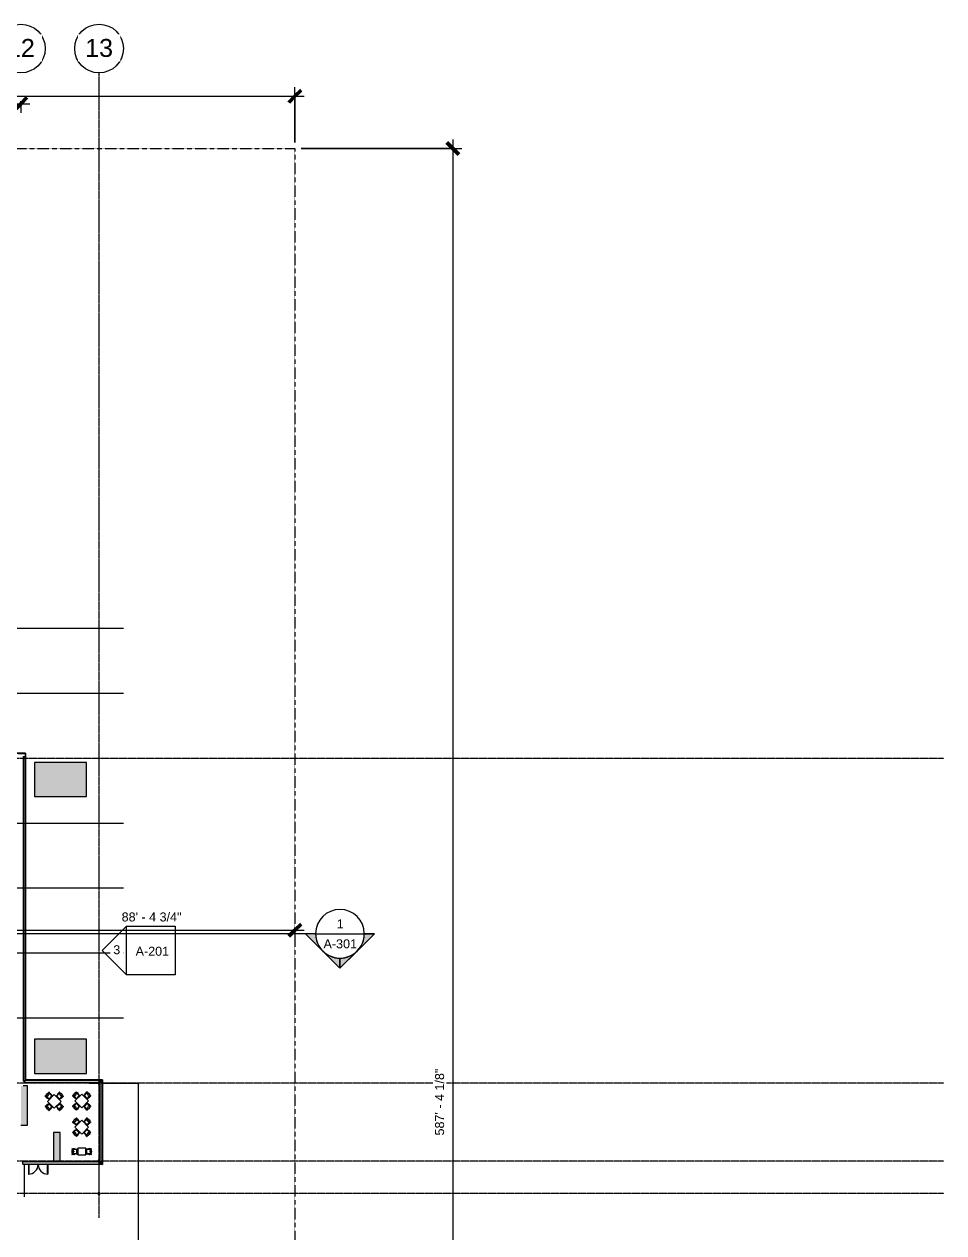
# Model space of a CAD drawing. Header units: inches. Extents: x 19480 to 29385, y -26609 to -18437.
# Drawn here: x 25988 to 29385, y -22903 to -18437 of the extents above; entities that cross this region are included whole.
import ezdxf

# ---------------------------------------------------------------- set-up
doc = ezdxf.new("R2010")
doc.units = ezdxf.units.IN
doc.header["$MEASUREMENT"] = 0
doc.linetypes.add('Center', pattern=[1.25, 0.25, -0.1875, 0.625, -0.1875])
doc.linetypes.add('Grid Line 1_2_', pattern=[0.875, 0.5, -0.125, 0.125, -0.125])
for name, color, linetype, lineweight in [('A-ANNO-DIMS', 211, 'Continuous', 9), ('A-ANNO-DIMS-360', 211, 'Continuous', 9), ('A-DOOR', 31, 'Continuous', 9), ('A-DOOR-GLAZ', 31, 'Continuous', 13), ('A-PROP-LINE', 214, 'Center', 15), ('A-SITE-SWLK', 140, 'Continuous', 9), ('A-WALL', 113, 'Continuous', 9), ('C-TOPO', 7, 'Continuous', 9), ('G-ANNO-SYMB', 111, 'Continuous', 9), ('I-FURN', 30, 'Continuous', 9), ('M-EQPM', 50, 'Continuous', 9), ('Q-CASE', 31, 'Continuous', 9), ('S-BEAM', 12, 'Continuous', 9), ('S-COLS', 52, 'Continuous', 9), ('S-GRID', 1, 'Continuous', 9), ('S-GRID-IDEN', 1, 'Continuous', 9)]:
    doc.layers.add(name, color=color, linetype=linetype, lineweight=lineweight)
doc.styles.add('Arial', font='arial.ttf', dxfattribs={"height": 66.388473})
doc.styles.add('Arial_1', font='arial.ttf', dxfattribs={"height": 33.194237})
doc.dimstyles.new('Linear_-_3_32__Arial', dxfattribs={"dimscale": 12, "dimtxt": 33.75, "dimasz": 3.75, "dimexe": 2.8125, "dimexo": 1.875, "dimgap": 1.875, "dimtad": 1, "dimdec": 3, "dimrnd": 0.125, "dimzin": 1, "dimdsep": 46, "dimlunit": 4, "dimtxsty": 'Arial_1', "dimblk1": 'OBLIQUE', "dimblk2": 'OBLIQUE', "dimsah": 1, "dimcen": 0.09, "dimdle": 2.8125, "dimazin": 0, "dimtfac": 1, "dimtdec": 4, "dimtix": 1, "dimtmove": 0, "dimatfit": 3, "dimfxl": 1, "dimtvp": 1, "dimtfill": 1, "dimfrac": 2, "dimtolj": 1, "dimtzin": 0, "dimarcsym": 2})

# ---------------------------------------------------------------- blocks, each defined once
blk = doc.blocks.new('HSS-Hollow Structural Section-Column - HSS6X6X1_4-V12-Site Plan - Phase 1')
at = {"layer": 'S-COLS', "lineweight": 13}
for p, q in [((-3, 2.534), (-3, -2.534)), ((-2.767, -2.534), (-2.767, 2.534)), ((2.534, 3), (-2.534, 3)), ((-2.534, 2.767), (2.534, 2.767)), ((2.767, 2.534), (2.767, -2.534)), ((3, -2.534), (3, 2.534)), ((2.534, -2.767), (-2.534, -2.767)), ((-2.534, -3), (2.534, -3))]:
    blk.add_line(p, q, dxfattribs=at)
for centre, radius, start, end in [((-2.534, 2.534), 0.466, 90, 180), ((-2.534, 2.534), 0.233, 90, 180), ((2.534, 2.534), 0.466, 360, 90), ((2.534, 2.534), 0.233, 0, 90), ((-2.534, -2.534), 0.466, 180, 270), ((-2.534, -2.534), 0.233, 180, 270), ((2.534, -2.534), 0.466, 270, 360), ((2.534, -2.534), 0.233, 270, 360)]:
    blk.add_arc(centre, radius, start, end, dxfattribs=at)
blk = doc.blocks.new('Mechanical Equipment 1 - Mechanical Equipment 1-405455-Site Plan - Phase 1')
at = {"layer": 'M-EQPM'}
blk.add_hatch(color=256, dxfattribs=at).paths.add_polyline_path([(26218.3, -22314.1), (26218.3, -22188.1), (26026.2, -22188.1), (26026.2, -22314.1), (26171.4, -22314.1)], flags=0)
for p, q in [((26218.3, -22188.1), (26026.2, -22188.1)), ((26026.2, -22188.1), (26026.2, -22314.1)), ((26218.3, -22314.1), (26218.3, -22188.1)), ((26026.2, -22314.1), (26218.3, -22314.1))]:
    blk.add_line(p, q, dxfattribs=at)
blk = doc.blocks.new('Mechanical Equipment 2 - Mechanical Equipment 1-405507-Site Plan - Phase 1')
at = {"layer": 'M-EQPM'}
blk.add_hatch(color=256, dxfattribs=at).paths.add_polyline_path([(26218.3, -22314.1), (26218.3, -22188.1), (26026.2, -22188.1), (26026.2, -22314.1)], flags=0)
for p, q in [((26218.3, -22188.1), (26026.2, -22188.1)), ((26026.2, -22188.1), (26026.2, -22314.1)), ((26218.3, -22314.1), (26218.3, -22188.1)), ((26026.2, -22314.1), (26218.3, -22314.1))]:
    blk.add_line(p, q, dxfattribs=at)
blk = doc.blocks.new('HSS-Hollow Structural Section-Column - HSS6X6X1_4-V13-Site Plan - Phase 1')
at = {"layer": 'S-COLS', "lineweight": 13}
for p, q in [((-3, 2.534), (-3, -2.534)), ((-2.767, -2.534), (-2.767, 2.534)), ((2.534, 3), (-2.534, 3)), ((-2.534, 2.767), (2.534, 2.767)), ((2.767, 2.534), (2.767, -2.534)), ((3, -2.534), (3, 2.534)), ((2.534, -2.767), (-2.534, -2.767)), ((-2.534, -3), (2.534, -3))]:
    blk.add_line(p, q, dxfattribs=at)
for centre, radius, start, end in [((-2.534, 2.534), 0.466, 90, 180), ((-2.534, 2.534), 0.233, 90, 180), ((2.534, 2.534), 0.466, 360, 90), ((2.534, 2.534), 0.233, 0, 90), ((-2.534, -2.534), 0.466, 180, 270), ((-2.534, -2.534), 0.233, 180, 270), ((2.534, -2.534), 0.466, 270, 360), ((2.534, -2.534), 0.233, 270, 360)]:
    blk.add_arc(centre, radius, start, end, dxfattribs=at)
blk = doc.blocks.new('Girt_C - 8_D-560234-Site Plan - Phase 1')
at = {"layer": 'S-BEAM'}
for points in [[(25982.4, -22641.2), (26267.4, -22641.1), (26267.4, -22641.1), (25982.4, -22641.1)], [(25982.4, -22648.9), (26271.4, -22648.9), (26271.4, -22641.2), (25982.4, -22641.2)], [(25986.4, -22649.1), (26271.4, -22649), (26271.4, -22648.9), (25986.3, -22649)]]:
    blk.add_hatch(color=256, dxfattribs=at).paths.add_polyline_path(points, flags=0)
for p, q in [((26261.9, -22641.1), (25982.4, -22641.1)), ((25982.4, -22641.2), (25982.4, -22641.1)), ((25982.4, -22648.9), (25982.4, -22641.2)), ((26271.4, -22641.1), (26266.9, -22641.1)), ((26271.4, -22641.2), (26271.4, -22648.9)), ((25982.4, -22649.1), (26271.4, -22649.1)), ((26271.4, -22648.9), (26271.4, -22649.1))]:
    blk.add_line(p, q, dxfattribs=at)
blk = doc.blocks.new('Girt_C - 8_D-560229-Site Plan - Phase 1')
at = {"layer": 'S-BEAM'}
for points in [[(26267.6, -22641.2), (26267.4, -22347), (26267.4, -22347.1), (26267.5, -22641.2)], [(26275.2, -22645.1), (26275.2, -22344.1), (26267.6, -22344.1), (26267.6, -22645.1)], [(26275.3, -22645.1), (26275.4, -22645.1), (26275.3, -22344.1), (26275.2, -22344.1), (26275.2, -22645.1)]]:
    blk.add_hatch(color=256, dxfattribs=at).paths.add_polyline_path(points, flags=0)
for p, q in [((26267.4, -22344.1), (26267.4, -22635.5)), ((26267.6, -22344.1), (26275.2, -22344.1)), ((26275.2, -22344.1), (26275.4, -22344.1)), ((26275.4, -22645.1), (26275.4, -22344.1)), ((26267.4, -22640.6), (26267.4, -22645.1)), ((26275.2, -22645.1), (26267.6, -22645.1)), ((26275.4, -22645.1), (26275.2, -22645.1))]:
    blk.add_line(p, q, dxfattribs=at)
blk = doc.blocks.new('Falcon 7700 Series Pedestal Base - 36_ Square Top x 30_ - Wheelchair Height-460525-Site Plan - Phase 1')
at = {"layer": 'I-FURN'}
for p, q in [((18, 18), (-18, 18)), ((-18, 18), (-18, -18)), ((18, -18), (18, 18)), ((-18, -18), (18, -18))]:
    blk.add_line(p, q, dxfattribs=at)
blk = doc.blocks.new('HermanMiller_Collection_Air-Chair_SideChair_Arms - Arms-457867-Site Plan - Phase 1')
at = {"layer": 'I-FURN'}
for p, q in [((-3.6, 10), (-8.5, 10.5)), ((-8.5, 9.5), (-5.5, 9.2)), ((-3.6, 1.3), (-3.6, -1.3)), ((-3.3, 9), (-0.6, 8.8)), ((-2.4, -1.3), (-2.4, 1.3)), ((2, 10.2), (-0.7, 10.5)), ((-0.3, 8.3), (-0.6, 8.8)), ((-0.6, 8.8), (0.4, 8.7)), ((8.8, 8.8), (-0.3, 8.3)), ((0.8, 8.8), (2.2, 9.2)), ((6.4, 7.6), (7.6, 7.6)), ((8.7, 6.4), (8.7, -6.4)), ((9.3, 9.3), (8.8, 8.8)), ((9.2, 7.9), (10, 8.6)), ((9.5, -6.7), (9.5, 6.7)), ((-5.5, -9.2), (-8.5, -9.5)), ((-8.5, -10.5), (-3.6, -10)), ((-3.3, -9), (-0.6, -8.8)), ((-0.7, -10.5), (2, -10.2)), ((-0.6, -8.8), (-0.3, -8.3)), ((0.4, -8.7), (-0.6, -8.8)), ((-0.3, -8.3), (8.8, -8.8)), ((2.2, -9.2), (0.8, -8.8)), ((6.4, -7.6), (7.6, -7.6)), ((8.8, -8.8), (9.3, -9.3)), ((10, -8.6), (9.2, -7.9))]:
    blk.add_line(p, q, dxfattribs=at)
for centre, radius, start, end in [((9.9, 0), 19.8, 163.4787, 196.5213), ((-8.5, 10), 0.5, 90, 270), ((-1.5, 1.7), 8.5, 117.7851, 152.2149), ((9.9, 0), 18.8, 163.7855, 196.2145), ((-0.7, 0.8), 8.69, 90.7893, 148.9202), ((-7.7, 5.4), 2.08, 305.4968, 328.6439), ((-0.2, 0.8), 6.63, 124.5004, 148.6439), ((-2.5, 5), 5.17, 102.2096, 125.548), ((-0.9, 1.7), 5.55, 95.4677, 123.4626), ((-1.3, 4.4), 6.06, 84.7201, 112.311), ((-3, 1.3), 0.625, 360, 180), ((6.6, -76.7), 84.2, 90.0911, 95.4677), ((-0.5, -9.9), 19.3, 84.4222, 90.7893), ((0.4, 9.3), 0.53, 159.7405, 262.7198), ((0.4, 9.7), 0.924, 265.6115, 290.3639), ((1.8, 9.6), 0.521, 212.9555, 275.0445), ((2.1, 9.7), 0.499, 287, 91.3054), ((7.6, 6.5), 1.09, 353.2467, 90.0911), ((7.6, 6.8), 1.97, 356.1033, 34.6542), ((9.7, 9), 0.49, 315, 135), ((-1.5, -1.7), 8.5, 207.7851, 242.2149), ((-8.5, -10), 0.5, 90, 270), ((-0.7, -0.8), 8.69, 211.0798, 269.2107), ((-7.7, -5.4), 2.08, 31.3561, 54.5032), ((-0.2, -0.8), 6.63, 211.3561, 235.4996), ((-2.5, -5), 5.17, 234.452, 257.7904), ((-0.9, -1.7), 5.55, 236.5374, 264.5323), ((-3, -1.3), 0.625, 180, 360), ((-1.3, -4.4), 6.06, 247.689, 275.2799), ((6.6, 76.7), 84.2, 264.5323, 269.9089), ((-0.5, 9.9), 19.3, 269.2107, 275.5778), ((0.4, -9.3), 0.53, 97.2802, 200.2595), ((0.4, -9.7), 0.924, 69.6361, 94.3885), ((1.8, -9.6), 0.521, 84.9555, 147.0445), ((2.1, -9.7), 0.499, 268.6946, 73), ((7.6, -6.5), 1.09, 269.9089, 6.7533), ((7.6, -6.8), 1.97, 325.3458, 3.8967), ((9.7, -9), 0.49, 225, 45)]:
    blk.add_arc(centre, radius, start, end, dxfattribs=at)
for centre, major_axis, ratio, start_param, end_param in [((-7.5, 6.9), (0.03, 3.66), 0.320235, 2.34328, 2.536765), ((-7.9, 5.4), (-0.03, 1.79), 0.298783, 2.522217, 3.153947), ((-7.5, -6.9), (-0.03, 3.66), 0.320235, 0.604828, 0.798312), ((-7.9, -5.4), (0.03, 1.79), 0.298783, 6.270831, 6.902561)]:
    blk.add_ellipse(centre, major_axis=major_axis, ratio=ratio, start_param=start_param, end_param=end_param, dxfattribs=at)
for points in [[(-6.5, 3.7), (-6.5, 3.7), (-6.7, 3.6), (-6.9, 3.6), (-7.1, 3.6), (-7.4, 3.6), (-7.6, 3.6), (-7.8, 3.6)], [(-6.5, -3.7), (-6.5, -3.7), (-6.7, -3.6), (-6.9, -3.6), (-7.1, -3.6), (-7.4, -3.6), (-7.6, -3.6), (-7.8, -3.6)]]:
    blk.add_open_spline(points, degree=3, knots=[-1, -1, -1, -1, -0.75, -0.5, -0.375, -0.25, 0, 0, 0, 0], dxfattribs=at)
blk = doc.blocks.new('HermanMiller_Collection_Air-Chair_SideChair_Arms - Arms-460524-Site Plan - Phase 1')
at = {"layer": 'I-FURN'}
for p, q in [((-8.5, 10.5), (-3.6, 10)), ((-5.5, 9.2), (-8.5, 9.5)), ((-3.6, -1.3), (-3.6, 1.3)), ((-3.3, 9), (-0.6, 8.8)), ((-2.4, 1.3), (-2.4, -1.3)), ((-0.7, 10.5), (2, 10.2)), ((-0.6, 8.8), (-0.3, 8.3)), ((0.4, 8.7), (-0.6, 8.8)), ((-0.3, 8.3), (8.8, 8.8)), ((2.2, 9.2), (0.8, 8.8)), ((6.4, 7.6), (7.6, 7.6)), ((8.7, -6.4), (8.7, 6.4)), ((8.8, 8.8), (9.3, 9.3)), ((10, 8.6), (9.2, 7.9)), ((9.5, 6.7), (9.5, -6.7)), ((-8.5, -9.5), (-5.5, -9.2)), ((-3.6, -10), (-8.5, -10.5)), ((-3.3, -9), (-0.6, -8.8)), ((2, -10.2), (-0.7, -10.5)), ((-0.3, -8.3), (-0.6, -8.8)), ((-0.6, -8.8), (0.4, -8.7)), ((8.8, -8.8), (-0.3, -8.3)), ((0.8, -8.8), (2.2, -9.2)), ((6.4, -7.6), (7.6, -7.6)), ((9.3, -9.3), (8.8, -8.8)), ((9.2, -7.9), (10, -8.6))]:
    blk.add_line(p, q, dxfattribs=at)
for centre, radius, start, end in [((9.9, 0), 19.8, 163.4787, 196.5213), ((-8.5, 10), 0.5, 90, 270), ((-1.5, 1.7), 8.5, 117.7851, 152.2149), ((9.9, 0), 18.8, 163.7855, 196.2145), ((-0.7, 0.8), 8.69, 90.7893, 148.9202), ((-7.7, 5.4), 2.08, 305.4968, 328.6439), ((-0.2, 0.8), 6.63, 124.5004, 148.6439), ((-2.5, 5), 5.17, 102.2096, 125.548), ((-0.9, 1.7), 5.55, 95.4677, 123.4626), ((-1.3, 4.4), 6.06, 84.7201, 112.311), ((-3, 1.3), 0.625, 0, 180), ((6.6, -76.7), 84.2, 90.0911, 95.4677), ((-0.5, -9.9), 19.3, 84.4222, 90.7893), ((0.4, 9.3), 0.53, 159.7405, 262.7198), ((0.4, 9.7), 0.924, 265.6115, 290.3639), ((1.8, 9.6), 0.521, 212.9555, 275.0445), ((2.1, 9.7), 0.499, 287, 91.3054), ((7.6, 6.5), 1.09, 353.2467, 90.0911), ((7.6, 6.8), 1.97, 356.1033, 34.6542), ((9.7, 9), 0.49, 315, 135), ((-1.5, -1.7), 8.5, 207.7851, 242.2149), ((-8.5, -10), 0.5, 90, 270), ((-0.7, -0.8), 8.69, 211.0798, 269.2107), ((-7.7, -5.4), 2.08, 31.3561, 54.5032), ((-0.2, -0.8), 6.63, 211.3561, 235.4996), ((-2.5, -5), 5.17, 234.452, 257.7904), ((-0.9, -1.7), 5.55, 236.5374, 264.5323), ((-3, -1.3), 0.625, 180, 0), ((-1.3, -4.4), 6.06, 247.689, 275.2799), ((6.6, 76.7), 84.2, 264.5323, 269.9089), ((-0.5, 9.9), 19.3, 269.2107, 275.5778), ((0.4, -9.3), 0.53, 97.2802, 200.2595), ((0.4, -9.7), 0.924, 69.6361, 94.3885), ((1.8, -9.6), 0.521, 84.9555, 147.0445), ((2.1, -9.7), 0.499, 268.6946, 73), ((7.6, -6.5), 1.09, 269.9089, 6.7533), ((7.6, -6.8), 1.97, 325.3458, 3.8967), ((9.7, -9), 0.49, 225, 45)]:
    blk.add_arc(centre, radius, start, end, dxfattribs=at)
for centre, major_axis, ratio, start_param, end_param in [((-7.5, 6.9), (0.03, 3.66), 0.320235, 2.34328, 2.536765), ((-7.9, 5.4), (-0.03, 1.79), 0.298783, 2.522217, 3.153947), ((-7.5, -6.9), (-0.03, 3.66), 0.320235, 0.604828, 0.798312), ((-7.9, -5.4), (0.03, 1.79), 0.298783, 6.270831, 6.902561)]:
    blk.add_ellipse(centre, major_axis=major_axis, ratio=ratio, start_param=start_param, end_param=end_param, dxfattribs=at)
for points in [[(-6.5, 3.7), (-6.5, 3.7), (-6.7, 3.6), (-6.9, 3.6), (-7.1, 3.6), (-7.4, 3.6), (-7.6, 3.6), (-7.8, 3.6)], [(-6.5, -3.7), (-6.5, -3.7), (-6.7, -3.6), (-6.9, -3.6), (-7.1, -3.6), (-7.4, -3.6), (-7.6, -3.6), (-7.8, -3.6)]]:
    blk.add_open_spline(points, degree=3, knots=[-1, -1, -1, -1, -0.75, -0.5, -0.375, -0.25, 0, 0, 0, 0], dxfattribs=at)
blk = doc.blocks.new('Girt_C - 8_D-560228-Site Plan - Phase 1')
at = {"layer": 'S-BEAM'}
for points in [[(26270.4, -22346.9), (26270.4, -22339.2), (25992.5, -22339.2), (25992.4, -22342.6), (25991.9, -22342.6), (25991.9, -22339.2), (25988.5, -22339.2), (25988.5, -22346.9), (26258.8, -22346.9)], [(26267.3, -22347.1), (26267.5, -22347), (26267.6, -22346.9), (25988.5, -22347), (25988.5, -22347.1), (26266.9, -22347.1)], [(26270.4, -22339.2), (26270.4, -22339.1), (25992.5, -22339.1), (25992.5, -22339.2), (26258.8, -22339.2)]]:
    blk.add_hatch(color=256, dxfattribs=at).paths.add_polyline_path(points, flags=0)
for p, q in [((25991.9, -22339.1), (25988.5, -22339.1)), ((25988.5, -22346.9), (25988.5, -22339.2)), ((25988.5, -22347.1), (25988.5, -22346.9)), ((25988.5, -22347.1), (26270.4, -22347.1)), ((26270.4, -22339.1), (25992.5, -22339.1)), ((26270.4, -22339.1), (26270.4, -22339.2)), ((26270.4, -22339.2), (26270.4, -22346.9))]:
    blk.add_line(p, q, dxfattribs=at)
blk = doc.blocks.new('Casework 3 - Casework 1-483541-Site Plan - Phase 1')
at = {"layer": 'Q-CASE'}
blk.add_hatch(color=256, dxfattribs=at).paths.add_polyline_path([(25697.2, -22360.1), (25697.2, -22384.1), (25842.2, -22384.1), (25842.2, -22360.1), (25776.2, -22360.1)], flags=0)
for p, q in [((25697.2, -22360.1), (25697.2, -22384.1)), ((25842.2, -22384.1), (25842.2, -22369.1)), ((25697.2, -22384.1), (25842.2, -22384.1))]:
    blk.add_line(p, q, dxfattribs=at)
blk = doc.blocks.new('Casework 2 - Casework 1-491120-Site Plan - Phase 1')
at = {"layer": 'Q-CASE'}
blk.add_hatch(color=256, dxfattribs=at).paths.add_polyline_path([(25697.2, -22384.1), (25802.5, -22384.1), (25802.5, -22360.1), (25697.2, -22360.1)], flags=0)
for p, q in [((25802.5, -22360.1), (25697.2, -22360.1)), ((25697.2, -22360.1), (25697.2, -22384.1)), ((25802.5, -22384.1), (25802.5, -22360.1)), ((25697.2, -22384.1), (25802.5, -22384.1))]:
    blk.add_line(p, q, dxfattribs=at)
blk = doc.blocks.new('Falcon 7700 Series Pedestal Base - 24_ x 30_ x 30_ - Wheelchair Height-460523-Site Plan - Phase 1')
at = {"layer": 'I-FURN'}
for p, q in [((15, 12), (-15, 12)), ((-15, 12), (-15, -12)), ((15, -12), (15, 12)), ((-15, -12), (15, -12))]:
    blk.add_line(p, q, dxfattribs=at)
blk = doc.blocks.new('Double-Glass 1 - 72_ x 84_-496146-Site Plan - Phase 1')
at = {"layer": 'A-DOOR'}
for p, q in [((-36, 32.5), (-36, 36.5)), ((-36, 36.5), (-34, 36.5)), ((-36, 4.5), (-36, 32.5)), ((-36, 32.5), (-34, 32.5)), ((-36, 4.5), (-34, 4.5)), ((-36, 0.5), (-36, 4.5)), ((-36, 0.5), (-34, 0.5)), ((-34, 32.5), (-34, 36.5)), ((-34, 4.5), (-34, 32.5)), ((-34, 0.5), (-34, 4.5)), ((34, 32.5), (34, 36.5)), ((36, 36.5), (34, 36.5)), ((34, 4.5), (34, 32.5)), ((34, 32.5), (36, 32.5)), ((36, 4.5), (34, 4.5)), ((34, 0.5), (34, 4.5)), ((36, 0.5), (34, 0.5)), ((36, 32.5), (36, 36.5)), ((36, 4.5), (36, 32.5)), ((36, 0.5), (36, 4.5))]:
    blk.add_line(p, q, dxfattribs=at)
for centre, start, end in [((-36, 0.5), 360, 90), ((36, 0.5), 90, 179.9666)]:
    blk.add_arc(centre, 36, start, end, dxfattribs=at)
at = {"layer": 'A-DOOR-GLAZ'}
for p, q in [((-35, 32.5), (-35, 4.5)), ((35, 4.5), (35, 32.5))]:
    blk.add_line(p, q, dxfattribs=at)
blk = doc.blocks.new('Girt_Z - 8_D-559302-Site Plan - Phase 1')
at = {"layer": 'S-BEAM'}
for points in [[(25984.6, -22342.6), (25984.7, -22342.6), (25984.5, -21143.6), (25984.5, -21143.6), (25984.5, -22342.6)], [(25991.9, -22342.6), (25991.9, -21143.6), (25984.7, -21143.6), (25984.7, -22342.6)], [(25992.5, -22342.6), (25992.5, -21143.6), (25991.9, -21143.6), (25991.9, -22342.6)]]:
    blk.add_hatch(color=256, dxfattribs=at).paths.add_polyline_path(points, flags=0)
for p, q in [((25984.5, -21143.6), (25984.5, -22342.6)), ((25984.5, -21143.6), (25984.7, -21143.6)), ((25984.7, -21143.6), (25991.9, -21143.6)), ((25991.9, -21143.6), (25991.9, -21143.6)), ((25991.9, -21143.6), (25992.5, -21143.6)), ((25991.9, -22342.6), (25991.9, -21143.6)), ((25991.9, -22342.6), (25991.9, -21143.6)), ((25992.5, -22342.6), (25992.5, -21143.6)), ((25984.7, -22342.6), (25984.5, -22342.6)), ((25991.9, -22342.6), (25984.7, -22342.6)), ((25992.5, -22342.6), (25991.9, -22342.6)), ((25991.9, -22342.6), (25991.9, -22342.6))]:
    blk.add_line(p, q, dxfattribs=at)
blk = doc.blocks.new('Grid - Grid Head - Circle-14747-Site Plan - Phase 1')
at = {"layer": 'S-GRID-IDEN'}
blk.add_circle((0, 0), 0.25, dxfattribs=at)
blk = doc.blocks.new('DIMBLOCK14-Site Plan - Phase 1')
at = {"layer": 'A-ANNO-DIMS-360', "lineweight": 50}
for p, q in [((25686.4, -18730.9), (25708.9, -18708.4)), ((25975.4, -18730.9), (25997.9, -18708.4)), ((25686.4, -18730.9), (25663.9, -18753.4)), ((25975.4, -18730.9), (25952.9, -18753.4))]:
    blk.add_line(p, q, dxfattribs=at)
at = {"layer": 'A-ANNO-DIMS-360'}
for p, q in [((25686.4, -18721.6), (25686.4, -18764.7)), ((25686.4, -18730.9), (25686.4, -18721.6)), ((25686.4, -18730.9), (26009.1, -18730.9)), ((25975.4, -18721.6), (25975.4, -18764.7)), ((25975.4, -18730.9), (25975.4, -18721.6))]:
    blk.add_line(p, q, dxfattribs=at)
at = {"layer": 'A-ANNO-DIMS-360', "color": 0, "insert": (25759.2, -18665.3), "char_height": 33.19, "width": 171.969, "attachment_point": 1, "line_spacing_factor": 0.938532, "style": 'Arial_1', "bg_fill": 3, "box_fill_scale": 1.25, "bg_fill_color": 0, "bg_fill_transparency": 0}
blk.add_mtext('24\' - 1"', dxfattribs=at)
blk = doc.blocks.new('_Oblique')
at = {"color": 0, "linetype": 'ByBlock', "lineweight": -2}
blk.add_line((-0.5, -0.5), (0.5, 0.5), dxfattribs=at)
blk = doc.blocks.new('DIMBLOCK15-Site Plan - Phase 1')
at = {"layer": 'A-ANNO-DIMS-360', "lineweight": 50}
for p, q in [((27571.3, -18896.5), (27548.8, -18874)), ((27571.3, -18896.5), (27593.8, -18919)), ((27571.3, -25944.7), (27548.8, -25922.2)), ((27571.3, -25944.7), (27593.8, -25967.2))]:
    blk.add_line(p, q, dxfattribs=at)
at = {"layer": 'A-ANNO-DIMS-360'}
for p, q in [((27571.3, -18862.8), (27571.3, -25978.4)), ((27010.7, -18896.5), (27605.1, -18896.5)), ((27571.3, -18896.5), (27010.7, -18896.5)), ((27010.7, -25944.7), (27605.1, -25944.7)), ((27571.3, -25944.7), (27010.7, -25944.7))]:
    blk.add_line(p, q, dxfattribs=at)
at = {"layer": 'A-ANNO-DIMS-360', "color": 0, "insert": (27505.8, -22543.4), "char_height": 33.194, "width": 294.715, "attachment_point": 1, "rotation": 90, "line_spacing_factor": 0.938532, "style": 'Arial_1', "bg_fill": 3, "box_fill_scale": 1.25, "bg_fill_color": 0, "bg_fill_transparency": 0}
blk.add_mtext('587\' - 4 1/8"', dxfattribs=at)
blk = doc.blocks.new('DIMBLOCK17-Site Plan - Phase 1')
at = {"layer": 'A-ANNO-DIMS-360'}
for p, q in [((20662.7, -18703.6), (27021.9, -18703.6)), ((20696.5, -18874), (20696.5, -18669.9)), ((20696.5, -18703.6), (20696.5, -18874)), ((26988.2, -18874), (26988.2, -18669.9)), ((26988.2, -18703.6), (26988.2, -18874))]:
    blk.add_line(p, q, dxfattribs=at)
at = {"layer": 'A-ANNO-DIMS-360', "lineweight": 50}
for p, q in [((20696.5, -18703.6), (20674, -18726.1)), ((20696.5, -18703.6), (20719, -18681.1)), ((26988.2, -18703.6), (26965.7, -18726.1)), ((26988.2, -18703.6), (27010.7, -18681.1))]:
    blk.add_line(p, q, dxfattribs=at)
at = {"layer": 'A-ANNO-DIMS-360', "color": 0, "insert": (23719.5, -18638.1), "char_height": 33.194, "width": 294.715, "attachment_point": 1, "line_spacing_factor": 0.938532, "style": 'Arial_1', "bg_fill": 3, "box_fill_scale": 1.25, "bg_fill_color": 0, "bg_fill_transparency": 0}
blk.add_mtext('524\' - 3 3/4"', dxfattribs=at)
blk = doc.blocks.new('DIMBLOCK36-Site Plan - Phase 1')
at = {"layer": 'A-ANNO-DIMS-360', "lineweight": 50}
for p, q in [((25927.4, -21785), (25904.9, -21807.5)), ((25927.4, -21785), (25949.9, -21762.5)), ((26988.2, -21785), (26965.7, -21807.5)), ((26988.2, -21785), (27010.7, -21762.5))]:
    blk.add_line(p, q, dxfattribs=at)
at = {"layer": 'A-ANNO-DIMS-360'}
for p, q in [((25927.4, -21775.7), (25927.4, -21818.7)), ((25927.4, -21785), (25927.4, -21775.7)), ((25927.4, -21785), (27021.9, -21785)), ((26988.2, -21775.7), (26988.2, -21818.7)), ((26988.2, -21785), (26988.2, -21775.7))]:
    blk.add_line(p, q, dxfattribs=at)
at = {"layer": 'A-ANNO-DIMS-360', "color": 0, "insert": (26347.7, -21719.4), "char_height": 33.194, "width": 264.185, "attachment_point": 1, "line_spacing_factor": 0.938532, "style": 'Arial_1', "bg_fill": 3, "box_fill_scale": 1.25, "bg_fill_color": 0, "bg_fill_transparency": 0}
blk.add_mtext('88\' - 4 3/4"', dxfattribs=at)
blk = doc.blocks.new('Elevation - Detail Number-93309-Site Plan - Phase 1')
at = {"layer": 'G-ANNO-SYMB'}
for p, q in [((-0.25, -0.25), (-0.25, 0.25)), ((-0.25, 0.25), (0.25, 0.25)), ((0.25, 0.25), (0.25, -0.25)), ((0.25, -0.25), (-0.25, -0.25))]:
    blk.add_line(p, q, dxfattribs=at)
blk = doc.blocks.new('Elevation - Detail Number-93036-Site Plan - Phase 1')
at = {"layer": 'G-ANNO-SYMB'}
for p, q in [((0, 0.25), (-0.25, 0)), ((0.25, 0), (0, 0.25)), ((-0.25, 0), (0.25, 0))]:
    blk.add_line(p, q, dxfattribs=at)
blk = doc.blocks.new('Section - Section Head - Filled-1526-Site Plan - Phase 1')
at = {"layer": 'G-ANNO-SYMB'}
h = blk.add_hatch(color=256, dxfattribs=at)
edge = h.paths.add_edge_path(flags=0)
edge.add_line((-0.427, 0.177), (-0.25, 0.354))
edge.add_line((-0.25, 0.354), (-0.25, 0.25))
edge.add_arc((-0.25, 0), 0.25, 90, 135)
h = blk.add_hatch(color=256, dxfattribs=at)
edge = h.paths.add_edge_path(flags=0)
edge.add_arc((-0.25, 0), 0.25, 45, 90)
edge.add_line((-0.25, 0.25), (-0.25, 0.354))
edge.add_line((-0.25, 0.354), (-0.073, 0.177))
h = blk.add_hatch(color=256, dxfattribs=at)
edge = h.paths.add_edge_path(flags=0)
edge.add_arc((-0.25, 0), 0.25, 137.9216, 180)
edge.add_line((-0.5, 0), (-0.604, 0))
edge.add_line((-0.604, 0), (-0.436, 0.168))
h = blk.add_hatch(color=256, dxfattribs=at)
edge = h.paths.add_edge_path(flags=0)
edge.add_line((-0.064, 0.168), (0.104, 0))
edge.add_line((0.104, 0), (0, 0))
edge.add_arc((-0.25, 0), 0.25, 0, 42.0784)
for p, q in [((-0.25, 0.354), (-0.604, 0)), ((-0.25, 0.354), (-0.427, 0.177)), ((-0.25, 0.354), (0.104, 0)), ((-0.25, 0.25), (-0.25, 0.354)), ((-0.073, 0.177), (-0.25, 0.354)), ((-0.25, 0.354), (-0.25, 0.25)), ((-0.436, 0.168), (-0.604, 0)), ((0.104, 0), (-0.064, 0.168)), ((-0.604, 0), (-0.5, 0)), ((0, 0), (0.104, 0)), ((-0.5, 0), (-0.604, 0)), ((0, 0), (0.104, 0))]:
    blk.add_line(p, q, dxfattribs=at)
for start, end in [(360, 180), (90, 135), (45, 90), (137.9216, 180), (0, 42.0784), (180, 360)]:
    blk.add_arc((-0.25, 0), 0.25, start, end, dxfattribs=at)

msp = doc.modelspace()

# ---------------------------------------------------------------- hatches: boundary and pattern name
at = {"layer": 'A-WALL', "transparency": 33554611}
h = msp.add_hatch(color=256, dxfattribs=at)
h.paths.add_polyline_path([(25992.3902, -21132.0528), (25993.1776, -21132.0528), (25993.1776, -21131.2654), (23290.1492, -21131.2654), (23290.1492, -21132.0528), (25965.8902, -21132.0528)], flags=0)
h.paths.add_polyline_path([(23182.1492, -21132.0528), (23182.1492, -21131.2654), (22809.2005, -21131.3118), (22809.2005, -21132.0528), (22849.5948, -21132.0528)], flags=0)
h.paths.add_polyline_path([(22801.3104, -21132.0528), (22801.3104, -21131.2654), (22783.525, -21131.2654), (22783.525, -21132.0528), (22787.775, -21132.0528)], flags=0)
for points in [[(25993.1776, -22337.7654), (25993.1776, -21132.0528), (25992.3902, -21132.0528), (25992.4996, -22337.7654)], [(26276.6776, -22338.5528), (26276.6776, -22337.7654), (25992.4996, -22337.7654), (25992.4996, -22338.5528), (26275.8902, -22338.5528)], [(26276.6776, -22650.3402), (26276.6776, -22338.5528), (26275.8902, -22338.5528), (26275.8902, -22650.3402)]]:
    msp.add_hatch(color=256, dxfattribs=at).paths.add_polyline_path(points, flags=0)
at = {"layer": 'S-COLS'}
h = msp.add_hatch(dxfattribs=at)
h.set_pattern_fill('FP_1', color=256, style=0, pattern_type=2)
h.set_pattern_definition([(45, (0, 0), (-35.63818, 35.63818), []), (45, (0, 54), (-35.63818, 35.63818), [])])
h.paths.add_polyline_path([(26266.9242, -22353.0528), (26266.9242, -22352.8198), (26261.8562, -22352.8198), (26261.8562, -22353.0528)], flags=0)
h.paths.add_polyline_path([(26267.3902, -22352.5868), (26267.3902, -22347.5188), (26267.1572, -22347.5188), (26267.1572, -22352.5868)], flags=0)
h.paths.add_polyline_path([(26261.6232, -22352.5868), (26261.6232, -22347.5188), (26261.3902, -22347.5188), (26261.3902, -22352.5868)], flags=0)
h.paths.add_polyline_path([(26261.8562, -22347.2858), (26266.9242, -22347.2858), (26266.9242, -22347.0528), (26261.8562, -22347.0528)], flags=0)

# ---------------------------------------------------------------- linework, layer by layer
at = {"layer": 'A-PROP-LINE'}
for p, q in [((20696.4559, -18896.5274), (26988.1776, -18896.5274)), ((26988.1776, -18896.5274), (26988.1776, -25944.6646))]:
    msp.add_line(p, q, dxfattribs=at)
at = {"layer": 'A-SITE-SWLK'}
for p, q in [((26228.3902, -22350.0528), (26261.3902, -22350.0528)), ((26261.6232, -22350.0528), (26267.1572, -22350.0528)), ((26275.3637, -22350.0528), (26275.8902, -22350.0528)), ((26275.8902, -22350.0528), (26276.6485, -22350.0528)), ((26276.6485, -22350.0528), (26408.3902, -22350.0528)), ((26408.3902, -22350.0528), (26408.3902, -22957.9397))]:
    msp.add_line(p, q, dxfattribs=at)
at = {"layer": 'A-WALL', "lineweight": 15}
for p, q in [((25993.1776, -21131.2654), (23290.1492, -21131.2654)), ((25965.8902, -21132.0528), (25992.3902, -21132.0528)), ((25992.3902, -21132.0528), (25992.3902, -21143.5528)), ((25993.1776, -22337.7654), (25993.1776, -21131.2654)), ((25992.4996, -22338.5528), (26275.8902, -22338.5528)), ((26276.6776, -22337.7654), (25993.1776, -22337.7654)), ((26275.8902, -22338.5528), (26275.8902, -22649.5528)), ((26276.6776, -22650.3402), (26276.6776, -22337.7654)), ((26275.8902, -22650.3402), (26276.6776, -22650.3402))]:
    msp.add_line(p, q, dxfattribs=at)
at = {"layer": 'C-TOPO'}
for p, q in [((23290.1492, -21131.2661), (25993.1776, -21131.2661)), ((25993.1777, -21131.2661), (25993.1777, -21253.2056)), ((25993.1777, -21253.2056), (25993.1777, -22337.7654)), ((25993.1777, -22337.7656), (26276.6776, -22337.7656)), ((26276.6777, -22337.7656), (26276.6777, -22650.3398)), ((26275.8902, -22650.3398), (25987.6787, -22650.3398)), ((25987.6787, -22650.3402), (25987.6787, -22770.3398)), ((26276.6776, -22650.3398), (26275.8902, -22650.3398))]:
    msp.add_line(p, q, dxfattribs=at)
at = {"layer": 'S-COLS', "lineweight": 13}
for p, q in [((26261.3902, -22347.5188), (26261.3902, -22352.5868)), ((26261.6232, -22352.5868), (26261.6232, -22347.5188)), ((26266.9242, -22347.0528), (26261.8562, -22347.0528)), ((26261.8562, -22347.2858), (26266.9242, -22347.2858)), ((26266.9242, -22352.8198), (26261.8562, -22352.8198)), ((26261.8562, -22353.0528), (26266.9242, -22353.0528)), ((26267.1572, -22347.5188), (26267.1572, -22352.5868)), ((26267.3902, -22352.5868), (26267.3902, -22347.5188))]:
    msp.add_line(p, q, dxfattribs=at)
for centre, radius, start, end in [((26261.8562, -22347.5188), 0.466, 90, 180), ((26261.8562, -22352.5868), 0.466, 180, 270), ((26261.8562, -22347.5188), 0.233, 90, 180), ((26261.8562, -22352.5868), 0.233, 180, 270), ((26266.9242, -22347.5188), 0.466, 0, 90), ((26266.9242, -22347.5188), 0.233, 0, 90), ((26266.9242, -22352.5868), 0.466, 270, 0), ((26266.9242, -22352.5868), 0.233, 270, 0)]:
    msp.add_arc(centre, radius, start, end, dxfattribs=at)
at = {"layer": 'S-GRID', "linetype": 'Grid Line 1_2_'}
for p, q in [((26354.2793, -20670.0528), (19671.9398, -20670.0528)), ((26354.2793, -20910.0528), (19671.9398, -20910.0528)), ((29385.2612, -21150.0528), (19671.9398, -21150.0528)), ((26354.2793, -21390.0528), (19671.9398, -21390.0528)), ((26354.2793, -21630.0528), (19671.9398, -21630.0528)), ((26354.2793, -21870.0528), (19671.9398, -21870.0528)), ((26354.2793, -22110.0528), (19671.9398, -22110.0528)), ((29385.2612, -22350.0528), (19671.9398, -22350.0528)), ((29385.2612, -22758.0528), (19671.9398, -22758.0528))]:
    msp.add_line(p, q, dxfattribs=at)

# ---------------------------------------------------------------- block references
at = {"layer": 'A-DOOR', "rotation": 180}
msp.add_blockref('Double-Glass 1 - 72_ x 84_-496146-Site Plan - Phase 1', (26039.2839, -22649.8528), dxfattribs=at)
at = {"layer": 'I-FURN'}
for name, p, rotation in [('HermanMiller_Collection_Air-Chair_SideChair_Arms - Arms-457867-Site Plan - Phase 1', (26078.4154, -22396.8627), 314.9999999999997), ('Falcon 7700 Series Pedestal Base - 36_ Square Top x 30_ - Wheelchair Height-460525-Site Plan - Phase 1', (26098.9215, -22417.3688), 314.9999999999997), ('HermanMiller_Collection_Air-Chair_SideChair_Arms - Arms-460524-Site Plan - Phase 1', (26119.4276, -22396.8627), 224.9999999999995), ('HermanMiller_Collection_Air-Chair_SideChair_Arms - Arms-457867-Site Plan - Phase 1', (26179.8666, -22395.4616), 314.9999999999997), ('Falcon 7700 Series Pedestal Base - 36_ Square Top x 30_ - Wheelchair Height-460525-Site Plan - Phase 1', (26200.3727, -22415.9677), 314.9999999999997), ('HermanMiller_Collection_Air-Chair_SideChair_Arms - Arms-460524-Site Plan - Phase 1', (26220.8788, -22395.4616), 224.9999999999995), ('HermanMiller_Collection_Air-Chair_SideChair_Arms - Arms-457867-Site Plan - Phase 1', (26078.4154, -22437.8749), 44.99999999999943), ('HermanMiller_Collection_Air-Chair_SideChair_Arms - Arms-460524-Site Plan - Phase 1', (26119.4276, -22437.8749), 134.9999999999997), ('HermanMiller_Collection_Air-Chair_SideChair_Arms - Arms-457867-Site Plan - Phase 1', (26179.8666, -22436.4738), 44.99999999999943), ('HermanMiller_Collection_Air-Chair_SideChair_Arms - Arms-460524-Site Plan - Phase 1', (26220.8788, -22436.4738), 134.9999999999997), ('HermanMiller_Collection_Air-Chair_SideChair_Arms - Arms-457867-Site Plan - Phase 1', (26179.7911, -22492.2383), 314.9999999999997), ('Falcon 7700 Series Pedestal Base - 36_ Square Top x 30_ - Wheelchair Height-460525-Site Plan - Phase 1', (26200.2972, -22512.7444), 314.9999999999997), ('HermanMiller_Collection_Air-Chair_SideChair_Arms - Arms-460524-Site Plan - Phase 1', (26220.8033, -22492.2383), 224.9999999999995), ('HermanMiller_Collection_Air-Chair_SideChair_Arms - Arms-457867-Site Plan - Phase 1', (26179.7911, -22533.2505), 44.99999999999943), ('HermanMiller_Collection_Air-Chair_SideChair_Arms - Arms-460524-Site Plan - Phase 1', (26220.8033, -22533.2505), 134.9999999999997), ('HermanMiller_Collection_Air-Chair_SideChair_Arms - Arms-457867-Site Plan - Phase 1', (26227.4847, -22602.7444), 180)]:
    msp.add_blockref(name, p, dxfattribs=dict(at, rotation=rotation))
for name, p in [('HermanMiller_Collection_Air-Chair_SideChair_Arms - Arms-460524-Site Plan - Phase 1', (26173.1097, -22602.7444)), ('Falcon 7700 Series Pedestal Base - 24_ x 30_ x 30_ - Wheelchair Height-460523-Site Plan - Phase 1', (26200.2972, -22602.7444))]:
    msp.add_blockref(name, p, dxfattribs=at)
at = {"layer": 'M-EQPM'}
for name, p in [('Mechanical Equipment 2 - Mechanical Equipment 1-405507-Site Plan - Phase 1', (0, 1023)), ('Mechanical Equipment 1 - Mechanical Equipment 1-405455-Site Plan - Phase 1', (0, 0))]:
    msp.add_blockref(name, p, dxfattribs=at)
at = {"layer": 'Q-CASE', "rotation": 89.99999999999999}
for name, p in [('Casework 3 - Casework 1-483541-Site Plan - Phase 1', (3615.3374, -48202.2304)), ('Casework 2 - Casework 1-491120-Site Plan - Phase 1', (3736.4092, -48335.3022))]:
    msp.add_blockref(name, p, dxfattribs=at)
at = {"layer": 'S-BEAM'}
for name in ['Girt_Z - 8_D-559302-Site Plan - Phase 1', 'Girt_C - 8_D-560228-Site Plan - Phase 1', 'Girt_C - 8_D-560229-Site Plan - Phase 1', 'Girt_C - 8_D-560234-Site Plan - Phase 1']:
    msp.add_blockref(name, (0, 0), dxfattribs=at)
at = {"layer": 'S-COLS', "rotation": 180}
for name, p in [('HSS-Hollow Structural Section-Column - HSS6X6X1_4-V13-Site Plan - Phase 1', (26264.3902, -22638.0528)), ('HSS-Hollow Structural Section-Column - HSS6X6X1_4-V12-Site Plan - Phase 1', (26264.3902, -22758.0528))]:
    msp.add_blockref(name, p, dxfattribs=at)
at = {"layer": 'S-GRID-IDEN', "xscale": 359.9999999999998, "yscale": 359.9999999999998, "zscale": 359.9999999999998}
msp.add_blockref('Grid - Grid Head - Circle-14747-Site Plan - Phase 1', (25975.3902, -18527.1198), dxfattribs=at)

# ---------------------------------------------------------------- dimensions: what is measured, and where the dimension line sits
at = {"layer": 'A-ANNO-DIMS'}
dim = msp.add_linear_dim(base=(25975.3902, -18730.9061), p1=(25686.3902, -18699.0863), p2=(25975.3902, -18699.0863), dimstyle='Linear_-_3_32__Arial', override={"dimpost": '<>', "dimfxl": 289}, dxfattribs=at)
dim.commit()
dim.dimension.update_dxf_attribs({"geometry": 'DIMBLOCK14-Site Plan - Phase 1', "text_midpoint": (25830.8902, -18691.741)})

# ---------------------------------------------------------------- next in the draw order: texts
at = {"layer": 'S-GRID-IDEN', "insert": (25975.3729, -18491.7315), "char_height": 66.38847, "width": 123.12, "attachment_point": 2, "line_spacing_factor": 0.938532, "style": 'Arial', "bg_fill": 3, "box_fill_scale": 1.25, "bg_fill_color": 0, "bg_fill_transparency": 0}
msp.add_mtext('12', dxfattribs=at)

# ---------------------------------------------------------------- next in the draw order: dimensions: what is measured, and where the dimension line sits
at = {"layer": 'A-ANNO-DIMS'}
dim = msp.add_linear_dim(base=(27571.3216, -25944.6646), p1=(26988.1776, -18896.5274), p2=(26988.1776, -25944.6646), angle=90, dimstyle='Linear_-_3_32__Arial', override={"dimpost": '<>', "dimfxl": 7048.137165}, dxfattribs=at)
dim.commit()
dim.dimension.update_dxf_attribs({"geometry": 'DIMBLOCK15-Site Plan - Phase 1', "text_midpoint": (27531.6584, -22420.596)})

# ---------------------------------------------------------------- next in the draw order: linework, layer by layer
at = {"layer": 'G-ANNO-SYMB'}
msp.add_line((27064.2962, -21798.1207), (27244.2962, -21798.1207), dxfattribs=at)
at = {"layer": 'S-GRID', "linetype": 'Grid Line 1_2_'}
msp.add_line((29385.2612, -22638.0528), (19671.9398, -22638.0528), dxfattribs=at)

# ---------------------------------------------------------------- next in the draw order: texts
at = {"layer": 'G-ANNO-SYMB', "attachment_point": 2, "line_spacing_factor": 0.938532, "style": 'Arial_1'}
for s, insert, char_height, width in [('1', (27155.4488, -21744.9865), 33.1942, 30.78), ('A-301', (27155.4488, -21818.6224), 33.19424, 147.42)]:
    msp.add_mtext(s, dxfattribs=dict(at, insert=insert, char_height=char_height, width=width))

# ---------------------------------------------------------------- next in the draw order: dimensions: what is measured, and where the dimension line sits
at = {"layer": 'A-ANNO-DIMS'}
for base, p1, p2, override, picture, middle in [((26988.1776, -18703.6436), (20696.4559, -18896.5274), (26988.1776, -18896.5274), {"dimpost": '<>', "dimfxl": 6291.721728}, 'DIMBLOCK17-Site Plan - Phase 1', (23842.3168, -18663.9691)), ((26988.1776, -21784.9981), (25927.3902, -21753.1783), (26988.1776, -21753.1783), {"dimpost": '<>', "dimfxl": 1060.787402}, 'DIMBLOCK36-Site Plan - Phase 1', (26457.7839, -21745.3236))]:
    dim = msp.add_linear_dim(base=base, p1=p1, p2=p2, dimstyle='Linear_-_3_32__Arial', override=override, dxfattribs=at)
    dim.commit()
    dim.dimension.update_dxf_attribs({"geometry": picture, "text_midpoint": middle})

# ---------------------------------------------------------------- next in the draw order: linework, layer by layer
at = {"layer": 'G-ANNO-SYMB'}
msp.add_line((27064.2962, -21798.1207), (19987.0268, -21798.1207), dxfattribs=at)
at = {"layer": 'S-GRID', "linetype": 'Grid Line 1_2_'}
msp.add_line((26264.3902, -22848.2095), (26264.3902, -18617.1198), dxfattribs=at)

# ---------------------------------------------------------------- next in the draw order: block references
at = {"layer": 'G-ANNO-SYMB', "xscale": 359.9999999999998, "yscale": 359.9999999999998, "zscale": 359.9999999999998, "rotation": 180}
msp.add_blockref('Section - Section Head - Filled-1526-Site Plan - Phase 1', (27064.2962, -21798.1207), dxfattribs=at)
at = {"layer": 'G-ANNO-SYMB', "xscale": 359.9999999999998, "yscale": 359.9999999999998, "zscale": 359.9999999999998}
msp.add_blockref('Elevation - Detail Number-93309-Site Plan - Phase 1', (26455.2268, -21860.3247), dxfattribs=at)
at = {"layer": 'S-GRID-IDEN', "xscale": 359.9999999999998, "yscale": 359.9999999999998, "zscale": 359.9999999999998}
msp.add_blockref('Grid - Grid Head - Circle-14747-Site Plan - Phase 1', (26264.3902, -18527.1198), dxfattribs=at)

# ---------------------------------------------------------------- next in the draw order: texts
at = {"layer": 'G-ANNO-SYMB', "insert": (26461.2177, -21846.0244), "char_height": 33.19424, "width": 147.42, "attachment_point": 2, "line_spacing_factor": 0.938532, "style": 'Arial_1', "bg_fill": 3, "box_fill_scale": 1.25, "bg_fill_color": 0, "bg_fill_transparency": 0}
msp.add_mtext('A-201', dxfattribs=at)
at = {"layer": 'S-GRID-IDEN', "insert": (26264.3729, -18491.7315), "char_height": 66.38847, "width": 123.12, "attachment_point": 2, "line_spacing_factor": 0.938532, "style": 'Arial', "bg_fill": 3, "box_fill_scale": 1.25, "bg_fill_color": 0, "bg_fill_transparency": 0}
msp.add_mtext('13', dxfattribs=at)

# ---------------------------------------------------------------- next in the draw order: block references
at = {"layer": 'G-ANNO-SYMB', "xscale": 359.9999999999998, "yscale": 359.9999999999998, "zscale": 359.9999999999998, "rotation": 90}
msp.add_blockref('Elevation - Detail Number-93036-Site Plan - Phase 1', (26365.2268, -21860.3247), dxfattribs=at)

# ---------------------------------------------------------------- next in the draw order: texts
at = {"layer": 'G-ANNO-SYMB', "insert": (26329.7678, -21840.5053), "char_height": 33.1942, "width": 30.78, "attachment_point": 2, "line_spacing_factor": 0.938532, "style": 'Arial_1', "bg_fill": 3, "box_fill_scale": 1.25, "bg_fill_color": 0, "bg_fill_transparency": 0}
msp.add_mtext('3', dxfattribs=at)

doc.saveas('drawing.dxf')
